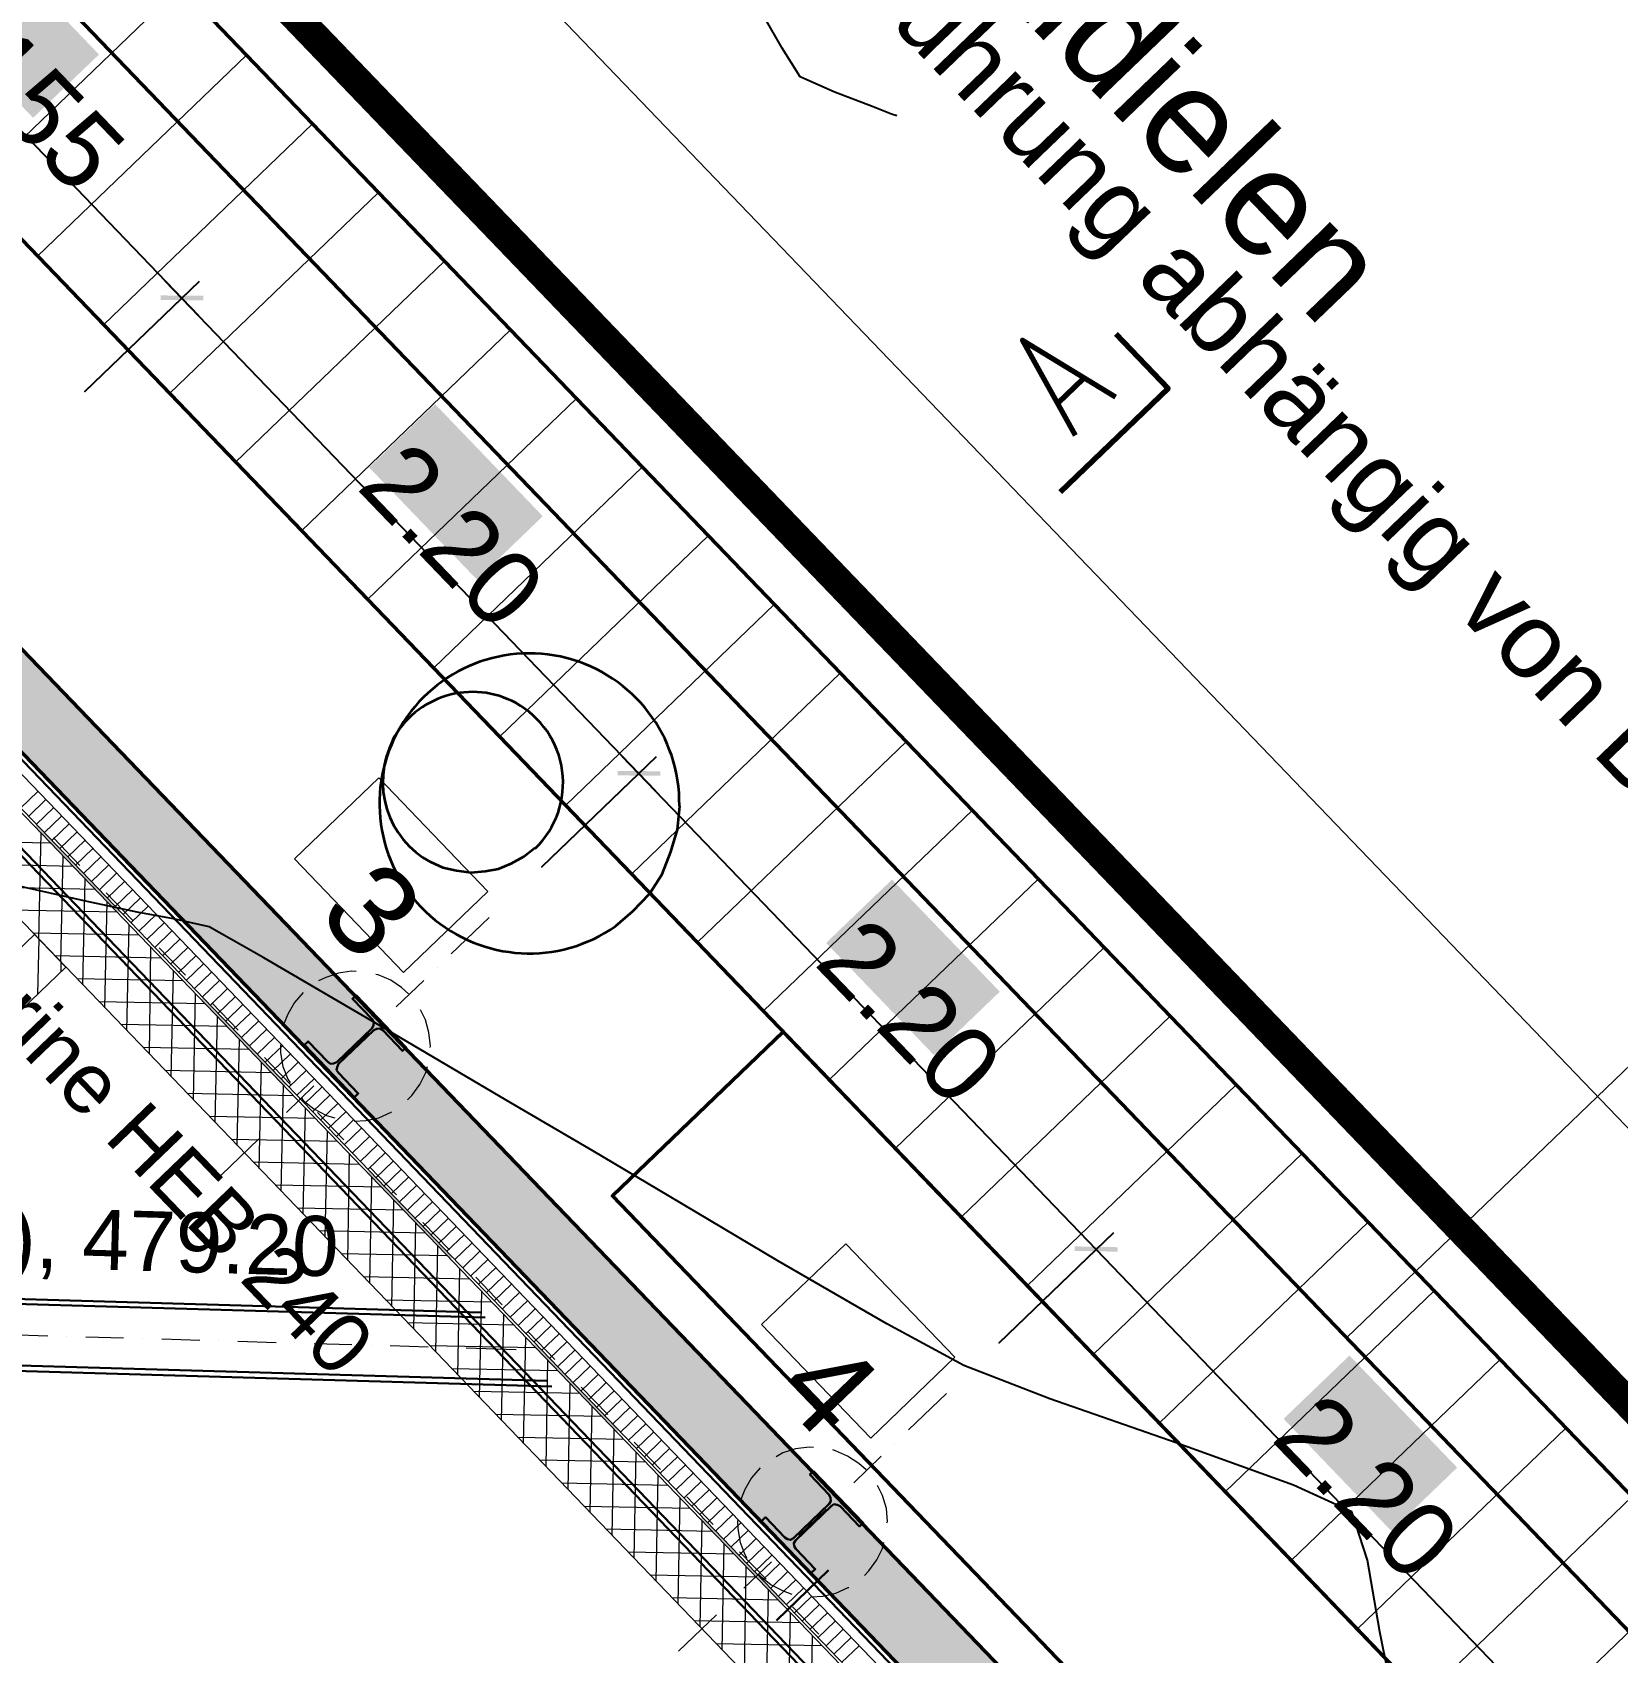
# Model space of a CAD drawing. Header units: metres. Extents: x 2687650.8 to 2687727.1, y 1234407.3 to 1234484.3.
# Drawn here: x 2687675.9 to 2687681.19, y 1234461.3 to 1234466.7 of the extents above; entities that cross this region are included whole.
import ezdxf

# ---------------------------------------------------------------- set-up
doc = ezdxf.new("R2010")
doc.units = ezdxf.units.M
for name, color, linetype in [('PDF_0', 7, 'Continuous'), ('PDF_A__BEML', 7, 'Continuous'), ('PDF_A__Text', 7, 'Continuous'), ('PDF_AV_01611-Parzelle', 7, 'Continuous'), ('PDF_E_BETON', 7, 'Continuous'), ('PDF_PDF_Geometrie', 5, 'Continuous'), ('PDF_Text', 7, 'Continuous')]:
    doc.layers.add(name, color=color, linetype=linetype)
for name, color, linetype, true_color in [('PDF_060-Kataster_Hauptinfo.060', 7, 'Continuous', 0x7f7f7f), ('PDF_062_Bauten.062 Bauteilschraffuren', 7, 'Continuous', 0x7f7f7f), ('PDF_211_Wände_Beton.211', 7, 'Continuous', 0x7f7f7f), ('PDF_211_Wände_Beton.211 Bauteilschraffuren', 7, 'Continuous', 0x7f7f7f), ('PDF_211_Wände_Beton.211 Schichttrennlinien', 7, 'Continuous', 0x7f7f7f), ('PDF_211_Wände_Mauerwerk.211#1', 7, 'Continuous', 0x7f7f7f), ('PDF_211_Wände_Mauerwerk.211#1 Bauteilschraffuren', 7, 'Continuous', 0x7f7f7f), ('PDF_3D_Kurven-Nebenhoehen', 7, 'Continuous', 0xdda500), ('PDF_Böschung Aushub', 7, 'Continuous', 0x7f7f7f), ('PDF_E_Farbe Beton', 7, 'Continuous', 0xdfff7f), ('PDF_E_Schnitte_1_50', 7, 'Continuous', 0x7f7f7f), ('PDF_Rühlwand Träger u Vermassung', 7, 'Continuous', 0x0ac1ff)]:
    doc.layers.add(name, color=color, linetype=linetype, true_color=true_color)
doc.styles.add('PDF Arial', font='arial.ttf')

# ---------------------------------------------------------------- blocks, each defined once
blk = doc.blocks.new('A$C1c84ec86')
at = {"layer": 'PDF_0', "transparency": 33554559}
for points in [[(875.47, 2703.88), (885.42, 2714.04), (884.36, 2715.1), (874.41, 2704.94)], [(1095.39, 2703.88), (1105.34, 2714.04), (1104.28, 2715.1), (1094.34, 2704.94)], [(1315.32, 2703.88), (1325.48, 2714.04), (1324.42, 2715.1), (1314.26, 2704.94)]]:
    blk.add_hatch(color=256, dxfattribs=at).paths.add_polyline_path(points)
at = {"layer": 'PDF_211_Wände_Beton.211 Bauteilschraffuren', "true_color": 0xe5dc0a, "transparency": 33554559}
for points in [[(1013.05, 2552.75), (973.05, 2552.75), (973.05, 2551.9), (1013.05, 2551.9)], [(1093.07, 2552.75), (1053.06, 2552.75), (1053.06, 2551.9), (1093.07, 2551.9)], [(1173.08, 2552.75), (1133.07, 2552.75), (1133.07, 2551.9), (1173.08, 2551.9)], [(1253.09, 2552.75), (1213.08, 2552.75), (1213.08, 2551.9), (1253.09, 2551.9)], [(1333.1, 2552.75), (1293.09, 2552.75), (1293.09, 2551.9), (1333.1, 2551.9)]]:
    blk.add_hatch(color=52, dxfattribs=at).paths.add_polyline_path(points)
at = {"layer": 'PDF_A__BEML', "true_color": 0xffffff, "transparency": 33554559}
for points in [[(742.12, 2745.79), (742.12, 2715.31), (802.23, 2715.31), (802.23, 2745.79)], [(963.95, 2745.79), (963.95, 2715.31), (1015.81, 2715.31), (1015.81, 2745.79)], [(1183.87, 2745.79), (1183.87, 2715.31), (1235.73, 2715.31), (1235.73, 2745.79)], [(1404.01, 2745.79), (1404.01, 2715.31), (1455.87, 2715.31), (1455.87, 2745.79)]]:
    blk.add_hatch(color=7, dxfattribs=at).paths.add_polyline_path(points)
at = {"layer": 'PDF_E_Farbe Beton', "true_color": 0xbfff7f, "transparency": 33554559}
h = blk.add_hatch(color=71, dxfattribs=at)
h.paths.add_polyline_path([(3096.53, 1972.34), (3087.64, 1847.46), (3087.42, 523.67), (612.36, 523.67), (612.36, 1217.32), (591.83, 1429.41), (592.04, 1430.89), (672.48, 2565.87), (2668.74, 2565.87), (2848.03, 2530.94), (2997.89, 2390.18), (3013.34, 2375.79), (3093.99, 2206.03), (3096.53, 2200.53)])
h.paths.add_polyline_path([(3120.45, 1972.34), (3120.45, 2206.03), (3039.8, 2375.79), (3033.03, 2390.18), (2883.16, 2530.94), (2859.46, 2553.17), (2794.47, 2565.87), (2671.07, 2589.79), (650.04, 2589.79), (648.35, 2565.87), (567.91, 1430.89), (568.12, 1429.41), (588.44, 1217.32), (588.44, 499.75), (3111.55, 499.75), (3111.55, 1847.46)], flags=0)
at = {"layer": 'PDF_Rühlwand Träger u Vermassung', "transparency": 33554559}
for points in [[(1087.77, 2566.29), (1111.9, 2566.29), (1111.9, 2567.99), (1101.74, 2567.99), (1101.32, 2568.2), (1100.9, 2568.62), (1100.69, 2569.04), (1100.47, 2569.26), (1100.47, 2569.68), (1100.26, 2570.1), (1100.26, 2586.4), (1100.47, 2586.82), (1100.47, 2587.04), (1100.69, 2587.46), (1100.9, 2587.67), (1101.11, 2588.09), (1101.32, 2588.31), (1101.74, 2588.31), (1102.17, 2588.52), (1111.9, 2588.52), (1111.9, 2590.21), (1087.77, 2590.21), (1087.77, 2588.52), (1097.72, 2588.52), (1097.93, 2588.31), (1098.36, 2588.31), (1098.57, 2588.09), (1098.78, 2587.67), (1098.99, 2587.46), (1099.2, 2587.04), (1099.42, 2586.82), (1099.42, 2569.68), (1099.2, 2569.26), (1098.99, 2569.04), (1098.78, 2568.62), (1098.36, 2568.2), (1097.93, 2567.99), (1087.77, 2567.99)], [(1307.91, 2566.08), (1331.83, 2566.08), (1331.83, 2567.99), (1321.67, 2567.99), (1321.46, 2568.2), (1321.03, 2568.41), (1320.61, 2568.83), (1320.4, 2569.26), (1320.4, 2587.04), (1320.61, 2587.46), (1320.82, 2587.67), (1321.03, 2588.09), (1321.46, 2588.09), (1321.67, 2588.31), (1322.09, 2588.52), (1331.83, 2588.52), (1331.83, 2590.21), (1307.91, 2590.21), (1307.91, 2588.52), (1317.65, 2588.52), (1318.07, 2588.31), (1318.28, 2588.09), (1318.71, 2588.09), (1318.92, 2587.67), (1319.13, 2587.46), (1319.34, 2587.04), (1319.34, 2569.26), (1319.13, 2568.83), (1318.71, 2568.41), (1318.28, 2568.2), (1318.07, 2567.99), (1307.91, 2567.99)]]:
    blk.add_hatch(color=256, dxfattribs=at).paths.add_polyline_path(points)
at = {"layer": 'PDF_060-Kataster_Hauptinfo.060', "lineweight": 18}
blk.add_lwpolyline([(2574.76, 2801.88), (1044.17, 2801.88), (760.11, 2801.88)], dxfattribs=at)
at = {"layer": 'PDF_062_Bauten.062 Bauteilschraffuren', "lineweight": 18}
for points in [[(3332.75, 2138.08), (3333.6, 2121.57), (3358.36, 1523.6), (3376.14, 1092.22), (3376.35, 1092.22), (3414.46, 173.57), (465.04, 388.84), (483.03, 548.65), (515.84, 1009.24), (643.69, 2809.29), (760.11, 2801.88), (1044.17, 2801.88), (2574.76, 2801.88)], [(2621.11, 2560.79), (677.13, 2560.79), (608.13, 1589.22), (608.13, 1483.39), (616.38, 1483.39), (616.38, 527.69), (3083.61, 527.69), (3083.61, 1406.76), (3082.98, 1406.76), (3083.61, 1981.87), (3091.45, 1981.87), (3091.45, 2122.63)]]:
    blk.add_lwpolyline(points, dxfattribs=at)
at = {"layer": 'PDF_211_Wände_Beton.211', "lineweight": 18}
for points in [[(2625.56, 2560.79), (677.13, 2560.79), (676.5, 2552.75), (608.34, 1592.4), (608.34, 1483.39), (616.38, 1483.39), (616.38, 527.69), (617.44, 527.69), (3082.56, 527.69), (3083.61, 527.69), (3083.61, 1981.87), (3091.45, 1981.87), (3091.45, 2101.89), (3091.45, 2123.9)], [(3057.58, 2120.3), (2703.03, 2120.3), (2036.9, 2120.3), (1550.49, 2120.3), (1524.45, 2120.3), (1524.45, 1612.29), (1524.45, 1598.32), (1524.45, 1590.28), (1550.49, 1590.28), (1550.49, 2100.41), (2036.9, 2100.41), (2703.03, 2100.41), (3057.58, 2100.41), (3057.58, 1981.87), (3057.58, 553.73), (642.42, 553.73), (642.42, 1483.39), (642.42, 1591.13), (708.88, 2526.92), (2625.35, 2526.92)]]:
    blk.add_lwpolyline(points, dxfattribs=at)
at = {"layer": 'PDF_211_Wände_Beton.211 Bauteilschraffuren', "lineweight": 18}
for points in [[(965.22, 2560.79), (965.22, 2552.75)], [(969.03, 2560.79), (969.03, 2552.75)], [(972.84, 2560.79), (972.84, 2552.75)], [(976.65, 2560.79), (976.65, 2552.75)], [(980.25, 2560.79), (980.25, 2552.75)], [(984.06, 2560.79), (984.06, 2552.75)], [(987.87, 2560.79), (987.87, 2552.75)], [(991.68, 2560.79), (991.68, 2552.75)], [(995.49, 2560.79), (995.49, 2552.75)], [(999.3, 2560.79), (999.3, 2552.75)], [(1003.11, 2560.79), (1003.11, 2552.75)], [(1006.92, 2560.79), (1006.92, 2552.75)], [(1010.73, 2560.79), (1010.73, 2552.75)], [(1014.54, 2560.79), (1014.54, 2552.75)], [(1018.35, 2560.79), (1018.35, 2552.75)], [(1022.16, 2560.79), (1022.16, 2552.75)], [(1025.97, 2560.79), (1025.97, 2552.75)], [(1029.78, 2560.79), (1029.78, 2552.75)], [(1033.59, 2560.79), (1033.59, 2552.75)], [(1037.4, 2560.79), (1037.4, 2552.75)], [(1041.21, 2560.79), (1041.21, 2552.75)], [(1045.02, 2560.79), (1045.02, 2552.75)], [(1048.83, 2560.79), (1048.83, 2552.75)], [(1052.64, 2560.79), (1052.64, 2552.75)], [(1056.45, 2560.79), (1056.45, 2552.75)], [(1060.26, 2560.79), (1060.26, 2552.75)], [(1063.86, 2560.79), (1063.86, 2552.75)], [(1067.67, 2560.79), (1067.67, 2552.75)], [(1071.48, 2560.79), (1071.48, 2552.75)], [(1075.29, 2560.79), (1075.29, 2552.75)], [(1079.1, 2560.79), (1079.1, 2552.75)], [(1082.91, 2560.79), (1082.91, 2552.75)], [(1086.72, 2560.79), (1086.72, 2552.75)], [(1090.53, 2560.79), (1090.53, 2552.75)], [(1094.34, 2560.79), (1094.34, 2552.75)], [(1098.15, 2560.79), (1098.15, 2552.75)], [(1101.96, 2560.79), (1101.96, 2552.75)], [(1105.77, 2560.79), (1105.77, 2552.75)], [(1109.58, 2560.79), (1109.58, 2552.75)], [(1113.39, 2560.79), (1113.39, 2552.75)], [(1117.2, 2560.79), (1117.2, 2552.75)], [(1121.01, 2560.79), (1121.01, 2552.75)], [(1124.82, 2560.79), (1124.82, 2552.75)], [(1128.63, 2560.79), (1128.63, 2552.75)], [(1132.44, 2560.79), (1132.44, 2552.75)], [(1136.25, 2560.79), (1136.25, 2552.75)], [(1140.06, 2560.79), (1140.06, 2552.75)], [(1143.66, 2560.79), (1143.66, 2552.75)], [(1147.47, 2560.79), (1147.47, 2552.75)], [(1151.28, 2560.79), (1151.28, 2552.75)], [(1155.09, 2560.79), (1155.09, 2552.75)], [(1158.9, 2560.79), (1158.9, 2552.75)], [(1162.71, 2560.79), (1162.71, 2552.75)], [(1166.52, 2560.79), (1166.52, 2552.75)], [(1170.33, 2560.79), (1170.33, 2552.75)], [(1174.14, 2560.79), (1174.14, 2552.75)], [(1177.95, 2560.79), (1177.95, 2552.75)], [(1181.76, 2560.79), (1181.76, 2552.75)], [(1185.57, 2560.79), (1185.57, 2552.75)], [(1189.38, 2560.79), (1189.38, 2552.75)], [(1193.19, 2560.79), (1193.19, 2552.75)], [(1197, 2560.79), (1197, 2552.75)], [(1200.81, 2560.79), (1200.81, 2552.75)], [(1204.62, 2560.79), (1204.62, 2552.75)], [(1208.43, 2560.79), (1208.43, 2552.75)], [(1212.24, 2560.79), (1212.24, 2552.75)], [(1216.05, 2560.79), (1216.05, 2552.75)], [(1219.86, 2560.79), (1219.86, 2552.75)], [(1223.67, 2560.79), (1223.67, 2552.75)], [(1227.26, 2560.79), (1227.26, 2552.75)], [(1231.08, 2560.79), (1231.08, 2552.75)], [(1234.89, 2560.79), (1234.89, 2552.75)], [(1238.7, 2560.79), (1238.7, 2552.75)], [(1242.51, 2560.79), (1242.51, 2552.75)], [(1246.32, 2560.79), (1246.32, 2552.75)], [(1250.13, 2560.79), (1250.13, 2552.75)], [(1253.94, 2560.79), (1253.94, 2552.75)], [(1257.75, 2560.79), (1257.75, 2552.75)], [(1261.56, 2560.79), (1261.56, 2552.75)], [(1265.37, 2560.79), (1265.37, 2552.75)], [(1269.18, 2560.79), (1269.18, 2552.75)], [(1272.99, 2560.79), (1272.99, 2552.75)], [(1276.8, 2560.79), (1276.8, 2552.75)], [(1280.61, 2560.79), (1280.61, 2552.75)], [(1284.42, 2560.79), (1284.42, 2552.75)], [(1288.23, 2560.79), (1288.23, 2552.75)], [(1292.04, 2560.79), (1292.04, 2552.75)], [(1295.85, 2560.79), (1295.85, 2552.75)], [(1299.66, 2560.79), (1299.66, 2552.75)], [(1303.47, 2560.79), (1303.47, 2552.75)], [(1307.06, 2560.79), (1307.06, 2552.75)], [(1310.87, 2560.79), (1310.87, 2552.75)], [(1314.68, 2560.79), (1314.68, 2552.75)], [(1318.49, 2560.79), (1318.49, 2552.75)], [(1322.3, 2560.79), (1322.3, 2552.75)], [(1326.12, 2560.79), (1326.12, 2552.75)], [(1329.93, 2560.79), (1329.93, 2552.75)], [(1333.74, 2560.79), (1333.74, 2552.75)], [(1337.55, 2560.79), (1337.55, 2552.75)], [(1341.36, 2560.79), (1341.36, 2552.75)], [(1345.17, 2560.79), (1345.17, 2552.75)], [(1348.98, 2560.79), (1348.98, 2552.75)], [(1352.79, 2560.79), (1352.79, 2552.75)], [(1356.6, 2560.79), (1356.6, 2552.75)], [(1360.41, 2560.79), (1360.41, 2552.75)], [(955.48, 2526.92), (980.46, 2551.9)], [(966.06, 2526.92), (991.25, 2551.9)], [(1000.99, 2526.92), (976.01, 2551.9)], [(976.86, 2526.92), (1001.84, 2551.9)], [(1011.57, 2526.92), (986.6, 2551.9)], [(987.44, 2526.92), (1012.42, 2551.9)], [(1022.16, 2526.92), (997.18, 2551.9)], [(998.03, 2526.92), (1023, 2551.9)], [(1032.74, 2526.92), (1007.76, 2551.9)], [(1008.61, 2526.92), (1033.59, 2551.9)], [(1043.32, 2526.92), (1018.35, 2551.9)], [(1019.19, 2526.92), (1044.17, 2551.9)], [(1054.12, 2526.92), (1028.93, 2551.9)], [(1029.78, 2526.92), (1054.75, 2551.9)], [(1064.7, 2526.92), (1039.73, 2551.9)], [(1040.36, 2526.92), (1065.34, 2551.9)], [(1075.29, 2526.92), (1050.31, 2551.9)], [(1050.94, 2526.92), (1075.92, 2551.9)], [(1085.87, 2526.92), (1060.89, 2551.9)], [(1061.53, 2526.92), (1086.72, 2551.9)], [(1096.45, 2526.92), (1071.48, 2551.9)], [(1072.32, 2526.92), (1097.3, 2551.9)], [(1107.04, 2526.92), (1082.06, 2551.9)], [(1082.91, 2526.92), (1107.88, 2551.9)], [(1117.62, 2526.92), (1092.64, 2551.9)], [(1093.49, 2526.92), (1118.47, 2551.9)], [(1128.2, 2526.92), (1103.23, 2551.9)], [(1104.07, 2526.92), (1129.05, 2551.9)], [(1138.79, 2526.92), (1113.81, 2551.9)], [(1114.66, 2526.92), (1139.63, 2551.9)], [(1149.58, 2526.92), (1124.39, 2551.9)], [(1125.24, 2526.92), (1150.22, 2551.9)], [(1160.17, 2526.92), (1135.19, 2551.9)], [(1135.82, 2526.92), (1160.8, 2551.9)], [(1170.75, 2526.92), (1145.77, 2551.9)], [(1146.41, 2526.92), (1171.38, 2551.9)], [(1181.33, 2526.92), (1156.36, 2551.9)], [(1156.99, 2526.92), (1182.18, 2551.9)], [(1191.92, 2526.92), (1166.94, 2551.9)], [(1167.79, 2526.92), (1192.76, 2551.9)], [(1202.5, 2526.92), (1177.52, 2551.9)], [(1178.37, 2526.92), (1203.35, 2551.9)], [(1213.08, 2526.92), (1188.11, 2551.9)], [(1188.95, 2526.92), (1213.93, 2551.9)], [(1223.67, 2526.92), (1198.69, 2551.9)], [(1199.54, 2526.92), (1224.51, 2551.9)], [(1234.25, 2526.92), (1209.27, 2551.9)], [(1210.12, 2526.92), (1235.1, 2551.9)], [(1245.05, 2526.92), (1219.86, 2551.9)], [(1220.7, 2526.92), (1245.68, 2551.9)], [(1255.63, 2526.92), (1230.65, 2551.9)], [(1231.29, 2526.92), (1256.26, 2551.9)], [(1266.21, 2526.92), (1241.24, 2551.9)], [(1241.87, 2526.92), (1266.85, 2551.9)], [(1276.8, 2526.92), (1251.82, 2551.9)], [(1252.45, 2526.92), (1277.64, 2551.9)], [(1287.38, 2526.92), (1262.4, 2551.9)], [(1263.25, 2526.92), (1288.23, 2551.9)], [(1297.96, 2526.92), (1272.99, 2551.9)], [(1273.83, 2526.92), (1298.81, 2551.9)], [(1308.55, 2526.92), (1283.57, 2551.9)], [(1284.42, 2526.92), (1309.39, 2551.9)], [(1319.13, 2526.92), (1294.15, 2551.9)], [(1295, 2526.92), (1319.98, 2551.9)], [(1329.71, 2526.92), (1304.74, 2551.9)], [(1305.58, 2526.92), (1330.56, 2551.9)], [(1340.51, 2526.92), (1315.32, 2551.9)], [(1316.17, 2526.92), (1341.14, 2551.9)], [(1351.09, 2526.92), (1326.12, 2551.9)], [(1326.75, 2526.92), (1351.73, 2551.9)], [(1361.68, 2526.92), (1336.7, 2551.9)], [(1372.26, 2526.92), (1347.28, 2551.9)]]:
    blk.add_lwpolyline(points, dxfattribs=at)
at = {"layer": 'PDF_211_Wände_Beton.211 Schichttrennlinien', "lineweight": 18}
for points in [[(2625.35, 2551.9), (710.58, 2551.9), (685.6, 2551.9), (683.7, 2526.92)], [(2625.35, 2552.75), (685.6, 2552.75), (684.54, 2552.75), (684.54, 2551.9)]]:
    blk.add_lwpolyline(points, dxfattribs=at)
at = {"layer": 'PDF_211_Wände_Mauerwerk.211#1', "lineweight": 18}
blk.add_lwpolyline([(998.87, 2526.92), (998.87, 2239.9), (1013.9, 2239.9), (1013.9, 2526.92)], close=True, dxfattribs=at)
at = {"layer": 'PDF_211_Wände_Mauerwerk.211#1 Bauteilschraffuren', "lineweight": 18}
for points in [[(1000.99, 2526.92), (1013.9, 2513.8)], [(1011.57, 2526.92), (1013.9, 2524.59)]]:
    blk.add_lwpolyline(points, dxfattribs=at)
at = {"layer": 'PDF_3D_Kurven-Nebenhoehen', "lineweight": 25}
for points in [[(1001.41, 2923.38), (999.72, 2922.53), (993.79, 2919.78), (981.09, 2913.85), (969.66, 2909.2), (958.66, 2911.53), (947.65, 2914.28)], [(1593.03, 2717.85), (1537.36, 2696.26), (1514.29, 2687.37), (1501.8, 2683.98), (1489.31, 2681.65), (1477.46, 2689.27), (1457.35, 2702.82), (1442.11, 2710.23), (1422.21, 2702.4), (1384.96, 2683.98), (1345.17, 2663.66), (1317.22, 2650.75), (1289.5, 2641.86), (1249.07, 2630.22), (1208.43, 2619), (1179.85, 2611.17), (1147.68, 2602.06), (1100.69, 2588.94), (1057.51, 2576.66), (1037.4, 2570.74), (1027.24, 2563.96), (1017.29, 2556.77), (1003.11, 2547.24), (974.32, 2528.19)]]:
    blk.add_lwpolyline(points, dxfattribs=at)
at = {"layer": 'PDF_A__BEML', "lineweight": 25}
for points in [[(879.91, 2717.42), (879.91, 2664.51)], [(1099.84, 2717.42), (1099.84, 2664.51)], [(1319.98, 2717.42), (1319.98, 2664.51)]]:
    blk.add_lwpolyline(points, close=True, dxfattribs=at)
for points in [[(656.6, 2709.38), (887.96, 2709.38)], [(871.87, 2709.38), (1107.88, 2709.38)], [(1091.8, 2709.38), (1327.81, 2709.38)], [(1311.93, 2709.38), (1547.95, 2709.38)]]:
    blk.add_lwpolyline(points, dxfattribs=at)
at = {"layer": 'PDF_A__Text', "lineweight": 18}
for points in [[(1313.2, 2650.54), (1260.71, 2650.54), (1260.71, 2611.59), (1313.2, 2611.59)], [(1093.28, 2645.88), (1040.78, 2645.88), (1040.78, 2606.93), (1093.28, 2606.93)]]:
    blk.add_lwpolyline(points, close=True, dxfattribs=at)
at = {"layer": 'PDF_AV_01611-Parzelle', "lineweight": 0}
blk.add_lwpolyline([(2615.61, 2801.88, 9.95, 9.95, 0), (759.9, 2801.78, 9.95, 9.95, 0)], format="xyseb", dxfattribs=at)
at = {"layer": 'PDF_Böschung Aushub', "color": 7, "lineweight": 18}
for points in [[(804.77, 2781.14), (804.77, 2684.4)], [(836.52, 2781.14), (836.52, 2684.4)], [(868.27, 2781.14), (868.27, 2684.4)], [(900.02, 2781.14), (900.02, 2684.4)], [(931.77, 2781.14), (931.77, 2684.4)], [(963.52, 2781.14), (963.52, 2684.4)], [(995.27, 2781.14), (995.27, 2684.4)], [(1027.02, 2781.14), (1027.02, 2684.4)], [(1058.78, 2781.14), (1058.78, 2684.4)], [(1090.53, 2781.14), (1090.53, 2684.4)], [(1122.28, 2781.14), (1122.28, 2684.4)], [(1154.03, 2781.14), (1154.03, 2684.4)], [(1185.78, 2781.14), (1185.78, 2684.4)], [(1217.53, 2781.14), (1217.53, 2684.4)], [(1249.28, 2781.14), (1249.28, 2684.4)], [(1281.03, 2781.14), (1281.03, 2684.4)], [(1312.78, 2781.14), (1312.78, 2684.4)], [(1344.53, 2781.14), (1344.53, 2684.4)], [(1376.28, 2781.14), (1376.28, 2684.4)], [(1408.03, 2781.14), (1408.03, 2684.4)], [(1439.78, 2781.14), (1439.78, 2684.4)], [(1471.53, 2781.14), (1471.53, 2684.4)], [(1503.28, 2781.14), (1503.28, 2684.4)], [(1535.03, 2781.14), (1535.03, 2684.4)]]:
    blk.add_lwpolyline(points, dxfattribs=at)
at = {"layer": 'PDF_E_BETON', "lineweight": 18}
for points in [[(1373.74, 2957.04), (1399.14, 2957.04), (1399.14, 2749.18)], [(659.99, 2865.38), (2670.43, 2865.38)]]:
    blk.add_lwpolyline(points, dxfattribs=at)
at = {"layer": 'PDF_E_BETON', "lineweight": 50}
for points in [[(645.59, 2594.66), (645.59, 2781.14), (2584.5, 2781.14), (2583.23, 2589.79)], [(700.42, 2589.79), (700.42, 2749.18), (2514.43, 2749.18), (2514.43, 2589.79)], [(765.61, 2589.79), (765.61, 2684.4), (2464.69, 2684.4), (2464.69, 2594.44)]]:
    blk.add_lwpolyline(points, dxfattribs=at)
for points in [[(567.91, 1430.89), (650.04, 2589.79), (2671.07, 2589.79), (2859.46, 2553.17), (3033.03, 2390.18), (3120.45, 2206.03), (3120.45, 1972.34), (3111.55, 1847.25), (3111.55, 499.75), (588.44, 499.75), (588.44, 1217.32)], [(612.36, 1217.32), (591.83, 1429.41), (672.48, 2565.87), (2668.74, 2565.87), (2848.03, 2530.94), (3013.34, 2375.79), (3096.53, 2200.53), (3096.53, 1972.34), (3087.64, 1847.46), (3087.42, 523.67), (612.36, 523.67)]]:
    blk.add_lwpolyline(points, close=True, dxfattribs=at)
at = {"layer": 'PDF_E_Farbe Beton', "color": 71, "lineweight": 0, "true_color": 0xbfff7f}
blk.add_lwpolyline([(2794.47, 2565.87), (672.48, 2565.87), (2794.47, 2565.87)], dxfattribs=at)
at = {"layer": 'PDF_E_Schnitte_1_50', "color": 7, "lineweight": 50}
blk.add_lwpolyline([(1195.3, 2684.4), (2317.37, 2684.4), (2317.37, 2605.45), (1195.3, 2605.45)], close=True, dxfattribs=at)
at = {"layer": 'PDF_PDF_Geometrie', "color": 34, "lineweight": 35, "true_color": 0x9f3f1f}
for points in [[(1116.98, 2711.71, 4.161847), (1131.17, 2668.53), (1131.59, 2676.15), (1131.17, 2684.19), (1129.47, 2691.81), (1126.09, 2699.01), (1122.28, 2705.78), (1117.2, 2711.71)], [(1093.91, 2667.24, 0.505492), (1054.44, 2696.13, 0.41784), (1034.9, 2657.88)]]:
    blk.add_lwpolyline(points, format="xyb", dxfattribs=at)
blk.add_lwpolyline([(1072.96, 2638.89), (1077.19, 2640.59), (1081, 2643.13), (1084.81, 2646.09), (1087.77, 2649.9), (1090.31, 2653.71), (1092.01, 2657.95), (1093.28, 2662.6), (1093.7, 2667.26)], dxfattribs=at)
blk.add_arc((1063.75, 2667.79), 30.37, 198.902, 287.9685, dxfattribs=at)
at = {"layer": 'PDF_Rühlwand Träger u Vermassung', "color": 7, "lineweight": 18}
for points in [[(1099.84, 2640.16), (1099.84, 2622.6)], [(1319.98, 2640.16), (1319.98, 2622.6)], [(1099.84, 2616.25), (1099.84, 2616.25)], [(1319.98, 2616.25), (1319.98, 2616.25)], [(1099.84, 2609.9), (1099.84, 2597.2)], [(1319.98, 2609.9), (1319.98, 2597.2)], [(1099.63, 2603.12), (1096.45, 2602.91), (1092.22, 2602.06), (1087.99, 2600.16), (1087.35, 2599.74)], [(1117.41, 2595.93), (1117.2, 2596.35), (1113.6, 2599.1), (1109.79, 2601.22), (1106.19, 2602.28)], [(1319.76, 2603.12), (1316.59, 2602.91), (1312.14, 2601.85), (1308.12, 2600.16), (1307.28, 2599.74)], [(1337.33, 2595.93), (1337.12, 2596.35), (1333.74, 2599.1), (1329.71, 2601.22), (1326.12, 2602.28)], [(1082.06, 2595.71), (1081, 2594.66), (1078.46, 2591.06), (1076.56, 2587.04), (1075.71, 2584.5)], [(1302.2, 2595.71), (1301.14, 2594.66), (1298.39, 2591.06), (1296.48, 2587.04), (1295.85, 2584.5)], [(1099.84, 2590.85), (1099.84, 2590.85)], [(1124.82, 2578.36), (1124.82, 2580.47), (1123.97, 2584.92), (1122.49, 2589.15), (1121.43, 2590.85)], [(1319.98, 2590.85), (1319.98, 2590.85)], [(1344.74, 2578.36), (1344.74, 2580.47), (1343.9, 2584.92), (1342.41, 2588.94), (1341.36, 2590.63)], [(1099.84, 2584.5), (1099.84, 2571.8)], [(1319.98, 2584.5), (1319.98, 2571.8)], [(1074.86, 2578.15), (1075.29, 2573.7), (1076.56, 2569.47), (1078.25, 2565.66)], [(1294.79, 2578.15), (1295.21, 2573.7), (1296.48, 2569.47), (1298.17, 2565.66)], [(1117.62, 2560.58), (1120.16, 2563.54), (1122.49, 2567.35), (1123.97, 2571.58), (1123.97, 2571.8)], [(1337.55, 2560.58), (1340.09, 2563.54), (1342.41, 2567.35), (1343.9, 2571.58), (1344.11, 2571.8)], [(1099.84, 2565.45), (1099.84, 2565.45)], [(1319.98, 2565.45), (1319.98, 2565.45)], [(1082.27, 2560.58), (1084.18, 2558.67), (1087.99, 2556.13), (1092.22, 2554.44), (1093.49, 2554.23)], [(1099.84, 2559.1), (1099.84, 2546.39)], [(1099.84, 2553.38), (1100.9, 2553.17), (1105.34, 2553.8), (1109.79, 2555.29), (1112.33, 2556.77)], [(1302.2, 2560.58), (1304.31, 2558.67), (1308.12, 2556.13), (1312.14, 2554.44), (1313.41, 2554.02)], [(1319.98, 2559.1), (1319.98, 2546.39)], [(1319.98, 2553.17), (1321.03, 2553.17), (1325.48, 2553.8), (1329.71, 2555.29), (1332.47, 2556.56)], [(973.68, 2553.8), (973.68, 2553.8)], [(980.03, 2553.8), (992.73, 2553.8)], [(999.08, 2553.8), (999.08, 2553.8)], [(1005.43, 2553.8), (1018.13, 2553.8)], [(1024.48, 2553.8), (1024.48, 2553.8)], [(1030.83, 2553.8), (1043.54, 2553.8)], [(1049.89, 2553.8), (1049.89, 2553.8)], [(1056.24, 2553.8), (1068.94, 2553.8)], [(1075.29, 2553.8), (1075.29, 2553.8)], [(1081.64, 2553.8), (1094.34, 2553.8)], [(1100.69, 2553.8), (1100.69, 2553.8)], [(1107.04, 2553.8), (1119.74, 2553.8)], [(1126.09, 2553.8), (1126.09, 2553.8)], [(1132.44, 2553.8), (1145.14, 2553.8)], [(1151.49, 2553.8), (1151.49, 2553.8)], [(1157.84, 2553.8), (1170.54, 2553.8)], [(1176.89, 2553.8), (1176.89, 2553.8)], [(1183.24, 2553.8), (1195.94, 2553.8)], [(1202.29, 2553.8), (1202.29, 2553.8)], [(1208.64, 2553.8), (1221.34, 2553.8)], [(1227.69, 2553.8), (1227.69, 2553.8)], [(1234.04, 2553.8), (1246.74, 2553.8)], [(1253.09, 2553.8), (1253.09, 2553.8)], [(1259.44, 2553.8), (1272.14, 2553.8)], [(1278.49, 2553.8), (1278.49, 2553.8)], [(1284.84, 2553.8), (1297.54, 2553.8)], [(1303.89, 2553.8), (1303.89, 2553.8)], [(1310.24, 2553.8), (1322.94, 2553.8)], [(1329.29, 2553.8), (1329.29, 2553.8)], [(1335.64, 2553.8), (1348.34, 2553.8)], [(1354.69, 2553.8), (1354.69, 2553.8)], [(1198.05, 2535.18), (1209.91, 2546.82)], [(1099.84, 2540.04), (1099.84, 2540.04)], [(1319.98, 2540.04), (1319.98, 2540.04)], [(1099.84, 2533.69), (1099.84, 2516.13)], [(1319.98, 2533.69), (1319.98, 2516.13)], [(1193.4, 2530.73), (1193.4, 2530.73)], [(1179.85, 2517.4), (1188.95, 2526.29)], [(1175.41, 2512.95), (1175.41, 2512.95)], [(1161.86, 2499.62), (1170.75, 2508.51)], [(1143.66, 2481.84), (1152.76, 2490.73)], [(1157.2, 2495.17), (1157.2, 2495.17)], [(1139, 2477.39), (1139, 2477.39)], [(1125.45, 2464.06), (1134.55, 2472.95)], [(1121.01, 2459.61), (1121.01, 2459.61)], [(1107.46, 2446.27), (1116.35, 2455.16)], [(1089.26, 2428.49), (1098.36, 2437.38)], [(1102.8, 2441.83), (1102.8, 2441.83)]]:
    blk.add_lwpolyline(points, dxfattribs=at)
at = {"layer": 'PDF_Rühlwand Träger u Vermassung', "color": 160, "lineweight": 30, "true_color": 0x3333ff}
for points in [[(1087.77, 2590.21), (1087.77, 2588.52), (1097.3, 2588.52), (1098.36, 2588.31), (1098.99, 2587.46), (1099.42, 2586.4), (1099.42, 2570.1), (1098.99, 2569.04), (1098.36, 2568.2), (1097.3, 2567.99), (1087.77, 2567.99), (1087.77, 2566.29), (1111.9, 2566.29), (1111.9, 2567.99), (1102.38, 2567.99), (1101.32, 2568.2), (1100.69, 2569.04), (1100.26, 2570.1), (1100.26, 2586.4), (1100.69, 2587.46), (1101.32, 2588.31), (1102.38, 2588.52), (1111.9, 2588.52), (1111.9, 2590.21)], [(1307.91, 2590.21), (1307.91, 2588.52), (1317.22, 2588.52), (1318.28, 2588.09), (1319.13, 2587.46), (1319.34, 2586.4), (1319.34, 2569.89), (1319.13, 2568.83), (1318.28, 2568.2), (1317.22, 2567.99), (1307.91, 2567.99), (1307.91, 2566.08), (1331.83, 2566.08), (1331.83, 2567.99), (1322.52, 2567.99), (1321.46, 2568.2), (1320.61, 2568.83), (1320.4, 2569.89), (1320.4, 2586.4), (1320.61, 2587.46), (1321.46, 2588.09), (1322.52, 2588.52), (1331.83, 2588.52), (1331.83, 2590.21)]]:
    blk.add_lwpolyline(points, close=True, dxfattribs=at)
for points in [[(1335.22, 2570.95), (1335.22, 2546.82)], [(2002.19, 2565.87), (1335.22, 2565.87), (672.48, 2565.87), (670.78, 2541.95), (1335.22, 2541.95), (2002.19, 2541.95)], [(672.27, 2564.18), (1335.22, 2564.18), (2002.19, 2564.18), (2668.53, 2564.18), (2847.18, 2529.46), (3011.86, 2374.73), (3094.83, 2200.1), (3094.83, 1972.34), (3085.73, 1847.46), (3085.73, 1097.51), (3085.73, 547.8)], [(648.77, 1981.87), (1224.51, 2546.82)], [(650.04, 1980.6), (1227.05, 2546.82)], [(652.58, 2016.8), (1192.76, 2546.82)], [(653.85, 2015.53), (1195.09, 2546.82)], [(671, 2543.64), (1335.22, 2543.64), (2002.19, 2543.64), (2666.62, 2543.64), (2837.44, 2510.2), (2994.92, 2362.45), (3074.3, 2195.45), (3074.3, 1973.19), (3065.2, 1847.46), (3065.2, 1097.51), (3065.2, 547.8)]]:
    blk.add_lwpolyline(points, dxfattribs=at)
at = {"layer": 'PDF_Text', "lineweight": 70}
for points in [[(1104.5, 2925.71), (1129.68, 2925.71), (1129.68, 2875.75)], [(1119.52, 2892.48), (1084.39, 2901.79), (1119.52, 2911.1)], [(1107.67, 2895.86), (1107.67, 2907.5)]]:
    blk.add_lwpolyline(points, dxfattribs=at)
at = {"layer": 'PDF_Text', "attachment_point": 7, "style": 'PDF Arial'}
for s, insert, char_height in [('Kanaldielen', (895.37, 2975.68), 35.0017), ('(Ausführung abhängig von Baugrund)', (895.37, 2935.52), 25.0012), ('2.155', (744.02, 2706.92), 25.001), ('2.20', (965.64, 2706.92), 25.001), ('2.20', (1185.78, 2706.92), 25.001), ('2.20', (1405.7, 2706.92), 25.001), ('41 Longarine HEB 240', (892.83, 2490.11), 20.001)]:
    blk.add_mtext(s, dxfattribs=dict(at, insert=insert, char_height=char_height))
at = {"layer": 'PDF_Text', "color": 12, "true_color": 0xdf0000, "char_height": 30, "attachment_point": 7, "style": 'PDF Arial'}
for s, insert in [('3', (1059.41, 2598.39)), ('4', (1279.55, 2598.39))]:
    blk.add_mtext(s, dxfattribs=dict(at, insert=insert))
at = {"layer": 'PDF_Text', "insert": (808.46, 2176.01), "char_height": 20.001, "attachment_point": 7, "rotation": 44.4616, "style": 'PDF Arial'}
blk.add_mtext('55 Eckspriess HEB 240 (S355), 479.20', dxfattribs=at)

msp = doc.modelspace()

# ---------------------------------------------------------------- block references
at = {"xscale": 0.01, "yscale": 0.01, "zscale": 0.01, "rotation": 313.8734409291175}
msp.add_blockref('A$C1c84ec86', (2687650.7677, 1234453.3784), dxfattribs=at)

doc.saveas('drawing.dxf')
